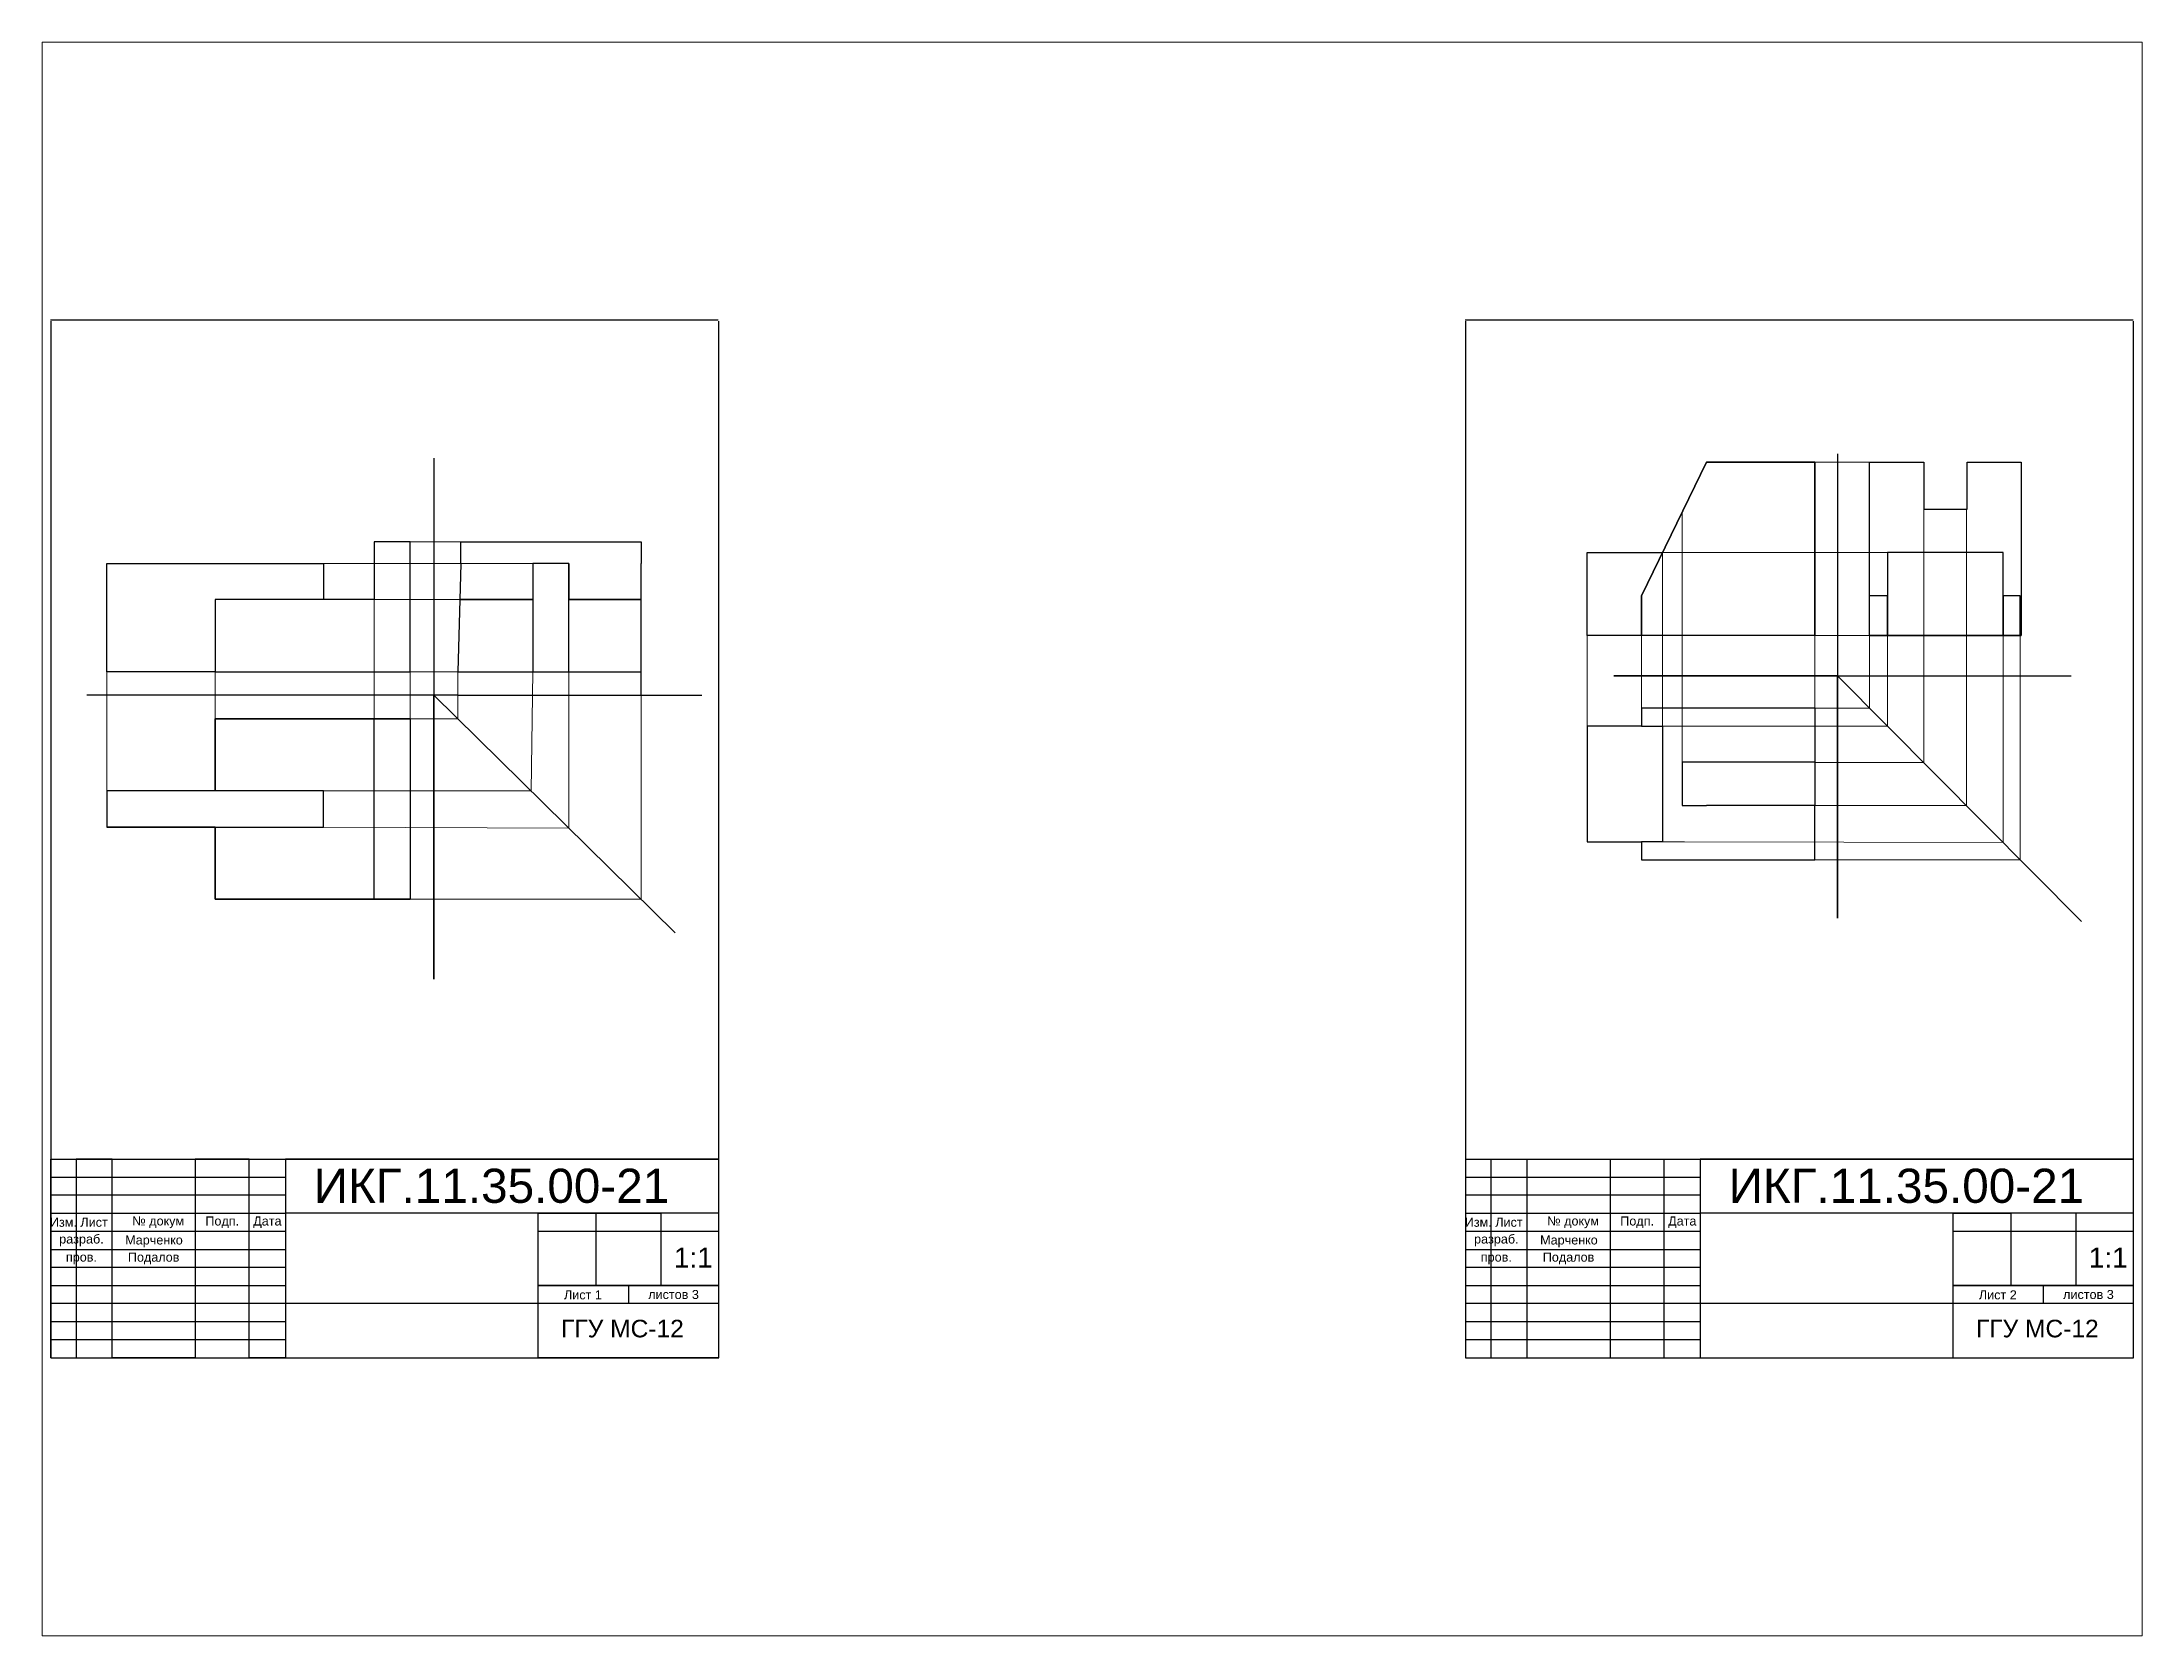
# Paper-space layout 'Лист1' of a CAD drawing. Header units: millimetres. Extents: x 26 to 231, y 20 to 176.
# The model-space entities are those that its viewports show. They can reach past a viewport. Long polylines and large blocks are cut down to what shows.
import ezdxf

# ---------------------------------------------------------------- set-up
doc = ezdxf.new("R2010")
doc.units = ezdxf.units.MM
doc.linetypes.add('ACAD_ISO10W100', pattern=[18, 12, -3, 0, -3])
doc.linetypes.add('JIS_02_2.0', pattern=[3, 2, -1])
doc.layers.add('Слой1', color=7, linetype='Continuous')
doc.layers.add('штрихов лин', color=7, linetype='JIS_02_2.0', lineweight=20)
doc.styles.get("Standard").update_dxf_attribs({"font": 'arial.ttf'})

msp = doc.modelspace()

# ---------------------------------------------------------------- linework, layer by layer
at = {"lineweight": 30}
for p, q in [((172.33, 287.31), (-12.67, 287.31)), ((-12.57, 287.06), (-12.57, 0.06)), ((172.43, 0.06), (172.43, 287.06)), ((564.22, 287.31), (379.22, 287.31)), ((379.32, 287.06), (379.32, 0.06)), ((564.32, 0.06), (564.32, 287.06)), ((428, 211), (446, 248)), ((446, 248), (428, 211)), ((476, 248), (446, 248)), ((446, 248), (476, 248)), ((476, 200), (476, 248)), ((476, 248), (476, 200)), ((491.2, 200), (491.2, 248)), ((491.2, 248), (506.2, 248)), ((506.2, 248), (506.2, 235)), ((518.2, 235), (518.2, 248)), ((518.2, 248), (533.2, 248)), ((533.2, 248), (533.2, 200)), ((506.2, 235), (518.2, 235)), ((87, 226), (77, 226)), ((77, 226), (77, 210)), ((87, 190), (87, 226)), ((100.97, 220), (100.97, 226)), ((100.97, 226), (150.97, 226)), ((150.97, 226), (150.97, 220)), ((413, 200), (413, 223)), ((413, 223), (433.84, 223)), ((528.2, 223), (496.2, 223)), ((496.2, 223), (496.2, 200)), ((528.2, 200), (528.2, 223)), ((3, 190), (3, 220)), ((3, 220), (63, 220)), ((63, 220), (63, 210)), ((100.97, 220), (100.14, 190)), ((130.97, 220), (120.97, 220)), ((120.97, 220), (120.97, 210)), ((130.97, 220), (130.97, 210)), ((130.97, 210), (130.97, 220)), ((150.97, 190), (150.97, 220)), ((150.97, 190), (150.97, 220)), ((77, 210), (33, 210)), ((33, 210), (33, 190)), ((120.97, 210), (100.7, 210)), ((100.7, 210), (120.97, 210)), ((120.97, 210), (120.97, 190)), ((130.97, 210), (150.97, 210)), ((150.97, 210), (130.97, 210)), ((130.97, 190), (130.97, 210)), ((428, 200), (428, 211)), ((428, 211), (428, 200)), ((496.2, 211), (491.2, 211)), ((496.2, 200), (496.2, 211)), ((532.92, 211), (528.2, 211)), ((528.2, 211), (528.2, 200)), ((532.92, 200), (532.92, 211)), ((428, 200), (413, 200)), ((476, 200), (428, 200)), ((491.2, 200), (533.2, 200)), ((496.2, 200), (491.2, 200)), ((528.2, 200), (496.2, 200)), ((533.2, 200), (528.2, 200)), ((33, 190), (3, 190)), ((33, 190), (87, 190)), ((100.14, 190), (150.97, 190)), ((120.97, 190), (130.97, 190)), ((33, 157), (33, 177)), ((33, 177), (87, 177)), ((87, 177), (33, 177)), ((33, 177), (33, 157)), ((77, 127), (77, 177)), ((87, 177), (87, 127)), ((428, 174.94), (413, 174.94)), ((413, 174.94), (413, 142.94)), ((476, 179.94), (428, 179.94)), ((428, 179.94), (428, 174.94)), ((428, 174.94), (433.84, 174.94)), ((433.84, 174.94), (433.84, 142.94)), ((476, 179.94), (476, 164.94)), ((444.66, 164.94), (439.26, 164.94)), ((439.26, 164.94), (439.26, 152.94)), ((446, 164.94), (444.66, 164.94)), ((476, 164.94), (446, 164.94)), ((476, 164.94), (476, 152.94)), ((33, 157), (3, 157)), ((3, 157), (3, 147)), ((63, 157), (33, 157)), ((63, 147), (63, 157)), ((439.26, 152.94), (444.66, 152.94)), ((444.66, 152.94), (446, 152.94)), ((476, 152.94), (446, 152.94)), ((476, 137.94), (476, 152.94)), ((33, 147), (3, 147)), ((3, 147), (63, 147)), ((3, 147), (33, 147)), ((33, 127), (33, 147)), ((33, 147), (33, 127)), ((413, 142.94), (428, 142.94)), ((428, 142.94), (428, 137.94)), ((433.84, 142.94), (428, 142.94)), ((428, 137.94), (476, 137.94)), ((87, 127), (33, 127)), ((33, 127), (87, 127)), ((87, 127), (77, 127)), ((-12.57, 0.06), (-12.57, 55.06)), ((-12.57, 55.06), (172.43, 55.06)), ((-12.57, 55.06), (-12.57, 50.06)), ((-12.57, 55.06), (172.43, 55.06)), ((4.43, 55.06), (-5.57, 55.06)), ((-5.57, 55.06), (-5.57, 0.06)), ((4.43, 0.06), (4.43, 55.06)), ((4.43, 0.06), (4.43, 55.06)), ((42.43, 55.06), (27.43, 55.06)), ((27.43, 55.06), (27.43, 0.06)), ((27.43, 55.06), (27.43, 0.06)), ((42.43, 0.06), (42.43, 55.06)), ((42.43, 0.06), (42.43, 55.06)), ((172.43, 55.06), (52.43, 55.06)), ((52.43, 55.06), (52.43, 0.06)), ((172.43, 55.06), (52.43, 55.06)), ((52.43, 55.06), (52.43, 0.06)), ((172.43, 40.06), (172.43, 55.06)), ((379.32, 55.06), (564.32, 55.06)), ((379.32, 55.06), (564.32, 55.06)), ((386.32, 55.06), (386.32, 0.06)), ((396.32, 0.06), (396.32, 55.06)), ((396.32, 0.06), (396.32, 55.06)), ((419.32, 55.06), (419.32, 0.06)), ((419.32, 55.06), (419.32, 0.06)), ((434.32, 0.06), (434.32, 55.06)), ((434.32, 0.06), (434.32, 55.06)), ((564.32, 55.06), (444.32, 55.06)), ((444.32, 55.06), (444.32, 0.06)), ((564.32, 55.06), (444.32, 55.06)), ((444.32, 55.06), (444.32, 0.06)), ((-12.57, 50.06), (52.43, 50.06)), ((-12.57, 50.06), (52.43, 50.06)), ((52.43, 50.06), (52.43, 45.06)), ((52.43, 50.06), (52.43, 45.06)), ((379.32, 50.06), (444.32, 50.06)), ((379.32, 50.06), (444.32, 50.06)), ((444.32, 50.06), (444.32, 45.06)), ((444.32, 50.06), (444.32, 45.06)), ((52.43, 45.06), (-12.57, 45.06)), ((-12.57, 45.06), (-12.57, 40.06)), ((52.43, 45.06), (-12.57, 45.06)), ((444.32, 45.06), (379.32, 45.06)), ((444.32, 45.06), (379.32, 45.06)), ((-12.57, 40.06), (52.43, 40.06)), ((-12.57, 40.06), (52.43, 40.06)), ((52.43, 35.06), (-12.57, 35.06)), ((-12.57, 35.06), (-12.57, 30.06)), ((52.43, 35.06), (-12.57, 35.06)), ((172.43, 40.06), (52.43, 40.06)), ((52.43, 40.06), (52.43, 35.06)), ((172.43, 40.06), (52.43, 40.06)), ((52.43, 40.06), (52.43, 35.06)), ((122.43, 0.06), (122.43, 40.06)), ((122.43, 40.06), (138.43, 40.06)), ((122.43, 0.06), (122.43, 40.06)), ((172.43, 35.06), (122.43, 35.06)), ((172.43, 35.06), (122.43, 35.06)), ((138.43, 40.06), (156.43, 40.06)), ((138.43, 40.06), (138.43, 20.06)), ((156.43, 40.06), (156.43, 20.06)), ((156.43, 40.06), (156.43, 20.06)), ((172.43, 35.06), (172.43, 40.06)), ((172.43, 20.06), (172.43, 35.06)), ((379.32, 40.06), (444.32, 40.06)), ((379.32, 40.06), (444.32, 40.06)), ((444.32, 35.06), (379.32, 35.06)), ((444.32, 35.06), (379.32, 35.06)), ((564.32, 40.06), (444.32, 40.06)), ((444.32, 40.06), (444.32, 35.06)), ((564.32, 40.06), (444.32, 40.06)), ((444.32, 40.06), (444.32, 35.06)), ((514.32, 0.06), (514.32, 40.06)), ((514.32, 40.06), (530.32, 40.06)), ((514.32, 0.06), (514.32, 40.06)), ((564.32, 35.06), (514.32, 35.06)), ((564.32, 35.06), (514.32, 35.06)), ((530.32, 40.06), (530.32, 20.06)), ((548.32, 40.06), (548.32, 20.06)), ((548.32, 40.06), (548.32, 20.06)), ((-12.57, 30.06), (52.43, 30.06)), ((-12.57, 30.06), (52.43, 30.06)), ((52.43, 30.06), (52.43, 25.06)), ((52.43, 30.06), (52.43, 25.06)), ((379.32, 30.06), (444.32, 30.06)), ((379.32, 30.06), (444.32, 30.06)), ((444.32, 30.06), (444.32, 25.06)), ((444.32, 30.06), (444.32, 25.06)), ((52.43, 25.06), (-12.57, 25.06)), ((-12.57, 25.06), (-12.57, 20.06)), ((52.43, 25.06), (-12.57, 25.06)), ((444.32, 25.06), (379.32, 25.06)), ((444.32, 25.06), (379.32, 25.06)), ((-12.57, 20.06), (52.43, 20.06)), ((-12.57, 20.06), (52.43, 20.06)), ((52.43, 20.06), (52.43, 15.06)), ((52.43, 20.06), (52.43, 15.06)), ((156.43, 20.06), (122.43, 20.06)), ((122.43, 20.06), (172.43, 20.06)), ((122.43, 20.06), (147.43, 20.06)), ((156.43, 20.06), (122.43, 20.06)), ((122.43, 20.06), (172.43, 20.06)), ((122.43, 20.06), (147.43, 20.06)), ((147.43, 20.06), (147.43, 15.06)), ((172.43, 15.06), (172.43, 20.06)), ((379.32, 20.06), (444.32, 20.06)), ((379.32, 20.06), (444.32, 20.06)), ((444.32, 20.06), (444.32, 15.06)), ((444.32, 20.06), (444.32, 15.06)), ((548.32, 20.06), (514.32, 20.06)), ((514.32, 20.06), (564.32, 20.06)), ((514.32, 20.06), (539.32, 20.06)), ((548.32, 20.06), (514.32, 20.06)), ((514.32, 20.06), (564.32, 20.06)), ((514.32, 20.06), (539.32, 20.06)), ((52.43, 15.06), (-12.57, 15.06)), ((-12.57, 15.06), (-12.57, 10.06)), ((52.43, 15.06), (-12.57, 15.06)), ((172.43, 15.06), (52.43, 15.06)), ((172.43, 15.06), (52.43, 15.06)), ((172.43, 0.06), (172.43, 15.06)), ((444.32, 15.06), (379.32, 15.06)), ((444.32, 15.06), (379.32, 15.06)), ((564.32, 15.06), (444.32, 15.06)), ((564.32, 15.06), (444.32, 15.06)), ((-12.57, 10.06), (52.43, 10.06)), ((-12.57, 10.06), (52.43, 10.06)), ((52.43, 10.06), (52.43, 5.06)), ((52.43, 10.06), (52.43, 5.06)), ((379.32, 10.06), (444.32, 10.06)), ((379.32, 10.06), (444.32, 10.06)), ((444.32, 10.06), (444.32, 5.06)), ((444.32, 10.06), (444.32, 5.06)), ((52.43, 5.06), (-12.57, 5.06)), ((52.43, 5.06), (-12.57, 5.06)), ((-12.57, 0.06), (172.43, 0.06)), ((27.43, 0.06), (4.43, 0.06)), ((52.43, 0.06), (42.43, 0.06)), ((172.43, 0.06), (122.43, 0.06)), ((444.32, 5.06), (379.32, 5.06)), ((444.32, 5.06), (379.32, 5.06)), ((379.32, 0.06), (564.32, 0.06))]:
    msp.add_line(p, q, dxfattribs=at)
at = {"lineweight": 25}
for p, q in [((482.31, 250.31), (482.31, 121.8)), ((93.49, 249.11), (93.49, 104.87)), ((482.31, 188.89), (420.39, 188.89)), ((420.39, 188.89), (547.05, 188.89)), ((482.31, 121.8), (482.31, 188.89)), ((482.31, 188.89), (549.89, 120.86)), ((31.43, 183.55), (-2.62, 183.55)), ((93.49, 104.87), (93.49, 183.55)), ((93.49, 183.55), (160.4, 117.73))]:
    msp.add_line(p, q, dxfattribs=at)
at = {"lineweight": 13}
for p, q in [((93.49, 127), (93.49, 226)), ((100.14, 190), (150.97, 190)), ((31.43, 183.55), (33, 183.55)), ((33, 183.55), (93.49, 183.55)), ((33, 183.55), (161.36, 183.55)), ((93.49, 183.55), (150.97, 183.55)), ((150.97, 183.55), (93.49, 183.55)), ((93.49, 183.55), (93.49, 127))]:
    msp.add_line(p, q, dxfattribs=at)
at = {"lineweight": 20}
msp.add_line((491.2, 200), (532.92, 200), dxfattribs=at)
for p, q in [((-5.57, 55.06), (-5.57, 35.06)), ((386.32, 55.06), (386.32, 35.06)), ((172.43, 20.06), (147.43, 20.06)), ((147.43, 20.06), (147.43, 15.06)), ((564.32, 20.06), (539.32, 20.06)), ((539.32, 20.06), (539.32, 15.06))]:
    msp.add_line(p, q)
at = {"layer": 'Слой1', "lineweight": 13}
for p, q in [((491.2, 248), (476, 248)), ((476, 248), (476, 200)), ((491.2, 200), (491.2, 248)), ((518.02, 235), (506.2, 235)), ((506.2, 235), (506.2, 164.84)), ((518.02, 152.94), (518.02, 235)), ((87, 226), (93.49, 226)), ((93.49, 226), (100.97, 226)), ((433.84, 223), (496.2, 223)), ((63, 220), (120.97, 220)), ((77, 210), (100.7, 210)), ((77, 210), (77, 177)), ((476, 200), (413, 200)), ((413, 200), (413, 174.94)), ((428, 174.94), (428, 200)), ((428, 200), (428, 174.94)), ((532.92, 200), (476, 200)), ((476, 200), (476, 179.94)), ((491.2, 179.94), (491.2, 200)), ((496.17, 174.94), (496.2, 200)), ((496.2, 200), (528.2, 200)), ((528.2, 200), (528.2, 142.69)), ((532.92, 137.94), (532.92, 200)), ((3, 190), (3, 157)), ((33, 177), (33, 190)), ((33, 190), (87, 190)), ((87, 190), (93.49, 190)), ((87, 190), (87, 177)), ((93.49, 190), (100.14, 190)), ((100.14, 190), (100.14, 183.55)), ((120.48, 157), (120.97, 190)), ((120.97, 190), (130.97, 190)), ((130.97, 190), (130.97, 146.67)), ((100.14, 177), (100.14, 183.55)), ((150.97, 127), (150.97, 183.55)), ((87, 177), (100.14, 177)), ((413, 174.94), (428, 174.94)), ((439.93, 174.94), (496.17, 174.94)), ((476, 179.94), (491.2, 179.94)), ((506.2, 164.84), (476, 164.84)), ((3, 157), (63, 157)), ((63, 157), (120.48, 157)), ((476, 152.94), (518.02, 152.94)), ((63, 147), (33, 147)), ((33, 147), (33, 127)), ((130.97, 146.67), (63, 147)), ((528.2, 142.69), (439.93, 142.94)), ((476, 137.94), (482.31, 137.94)), ((482.31, 137.94), (532.92, 137.94)), ((87, 127), (150.97, 127))]:
    msp.add_line(p, q, dxfattribs=at)
at = {"layer": 'Слой1', "lineweight": 20}
for p, q in [((439.26, 164.94), (439.26, 234.14)), ((433.84, 223), (433.84, 174.94)), ((439.93, 174.94), (433.84, 174.94)), ((439.93, 142.94), (433.84, 142.94))]:
    msp.add_line(p, q, dxfattribs=at)
at = {"layer": 'Слой1', "lineweight": 30}
for p, q in [((150.97, 183.55), (150.97, 190)), ((379.32, 0.06), (564.32, 0.06))]:
    msp.add_line(p, q, dxfattribs=at)
at = {"layer": 'Слой1', "lineweight": 25}
for p, q in [((100.14, 183.55), (31.43, 183.55)), ((100.14, 183.55), (150.97, 183.55)), ((149.49, 183.55), (167.76, 183.55))]:
    msp.add_line(p, q, dxfattribs=at)

# ---------------------------------------------------------------- texts
at = {"char_height": 2.5, "attachment_point": 5}
for s, width, insert in [('Изм.', 7, (-9.07, 37.56)), ('Лист', 10, (-0.57, 37.56)), ('Подп.', 15, (34.93, 37.56)), ('Дата', 10, (47.43, 37.56)), ('Изм.', 7, (382.82, 37.56)), ('Лист', 10, (391.32, 37.56)), ('Подп.', 15, (426.82, 37.56)), ('Дата', 10, (439.32, 37.56)), ('Лист 1', 16, (134.83, 17.46)), ('листов 3', 25, (159.93, 17.56)), ('Лист 2', 16, (526.72, 17.46)), ('листов 3', 25, (551.82, 17.56))]:
    msp.add_mtext_dynamic_manual_height_columns(s, width=width, gutter_width=12.5, heights=[0], dxfattribs=dict(at, insert=insert))
at = {"linetype": 'ACAD_ISO10W100'}
for s, width, gutter_width, insert, char_height, attachment_point in [('разраб.', 17, 12.5, (-4.07, 32.56), 2.5, 5), ('разраб.', 17, 12.5, (387.82, 32.56), 2.5, 5), ('\\pxt18;ГГУ МС-12', 97.3804, 24.35, (128.79, 10.58), 4.869, 1), ('\\pxt18;ГГУ МС-12', 97.3804, 24.35, (520.68, 10.58), 4.869, 1)]:
    msp.add_mtext_dynamic_manual_height_columns(s, width=width, gutter_width=gutter_width, heights=[0], dxfattribs=dict(at, insert=insert, char_height=char_height, attachment_point=attachment_point))
at = {"layer": 'штрихов лин', "linetype": 'ACAD_ISO10W100'}
for s, width, gutter_width, insert, char_height, attachment_point in [('ИКГ.11.35.00-21', 453.6941, 47.26, (60.27, 52.4), 9.452, 1), ('ИКГ.11.35.00-21', 453.6941, 47.26, (452.16, 52.4), 9.452, 1), ('\\pxi-3,l4,t4;№^Iдокум', 23, 12.5, (15.93, 37.56), 2.5, 5), ('\\pxi-3,l4,t4;№^Iдокум', 23, 12.5, (407.82, 37.56), 2.5, 5), ('Марченко', 23, 12.5, (8.05, 33.92), 2.5, 1), ('Подалов', 23, 12.5, (15.93, 27.56), 2.5, 5), ('1:1', 35.5819, 27.8, (160.01, 30.58), 5.56, 1), ('Марченко', 23, 12.5, (399.95, 33.92), 2.5, 1), ('Подалов', 23, 12.5, (407.82, 27.56), 2.5, 5), ('1:1', 35.5819, 27.8, (551.9, 30.58), 5.56, 1), ('пров.', 17, 12.5, (-4.07, 27.56), 2.5, 5), ('пров.', 17, 12.5, (387.82, 27.56), 2.5, 5)]:
    msp.add_mtext_dynamic_manual_height_columns(s, width=width, gutter_width=gutter_width, heights=[0], dxfattribs=dict(at, insert=insert, char_height=char_height, attachment_point=attachment_point))

psp = doc.layouts.new('Лист1')

# ---------------------------------------------------------------- viewports
at = {"layer": '0', "lineweight": 15}
psp.add_viewport(center=(128.5, 97.5), size=(205.6, 156), view_center_point=(275.83, 143.69), view_height=441.3314, dxfattribs=at)

doc.saveas('drawing.dxf')
